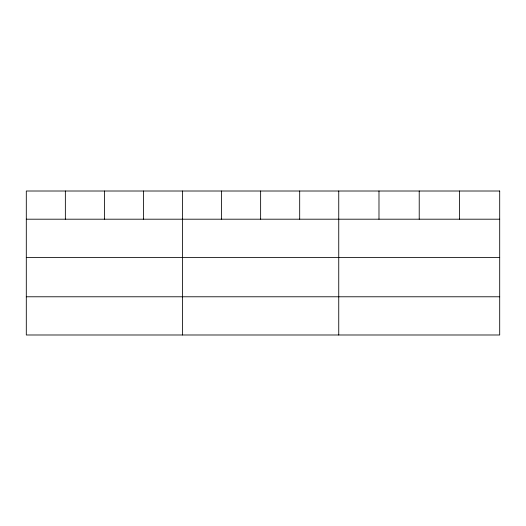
<?xml version="1.0" encoding="UTF-8"?>
<svg xmlns="http://www.w3.org/2000/svg" width="526" height="526" viewBox="0 0 526 526"><rect width="100%" height="100%" fill="white"/><g stroke="black" fill="none" stroke-linecap="round" stroke-linejoin="round"><path stroke-width="0.79" d="M26.3 219.197L499.7 219.197M26.3 257.411L499.7 257.411M26.3 296.782L499.7 296.782M459.461 191.01L459.461 219.197M419.222 191.01L419.222 219.197M378.983 191.01L378.983 219.197M338.744 191.01L338.744 334.99M299.688 191.01L299.688 219.197M260.633 191.01L260.633 219.197M221.577 191.01L221.577 219.197M182.522 191.01L182.522 334.99M143.466 191.01L143.466 219.197M104.411 191.01L104.411 219.197M65.356 191.01L65.356 219.197M499.7 191.01L26.3 191.01L26.3 334.99L499.7 334.99L499.7 191.01"/></g></svg>
